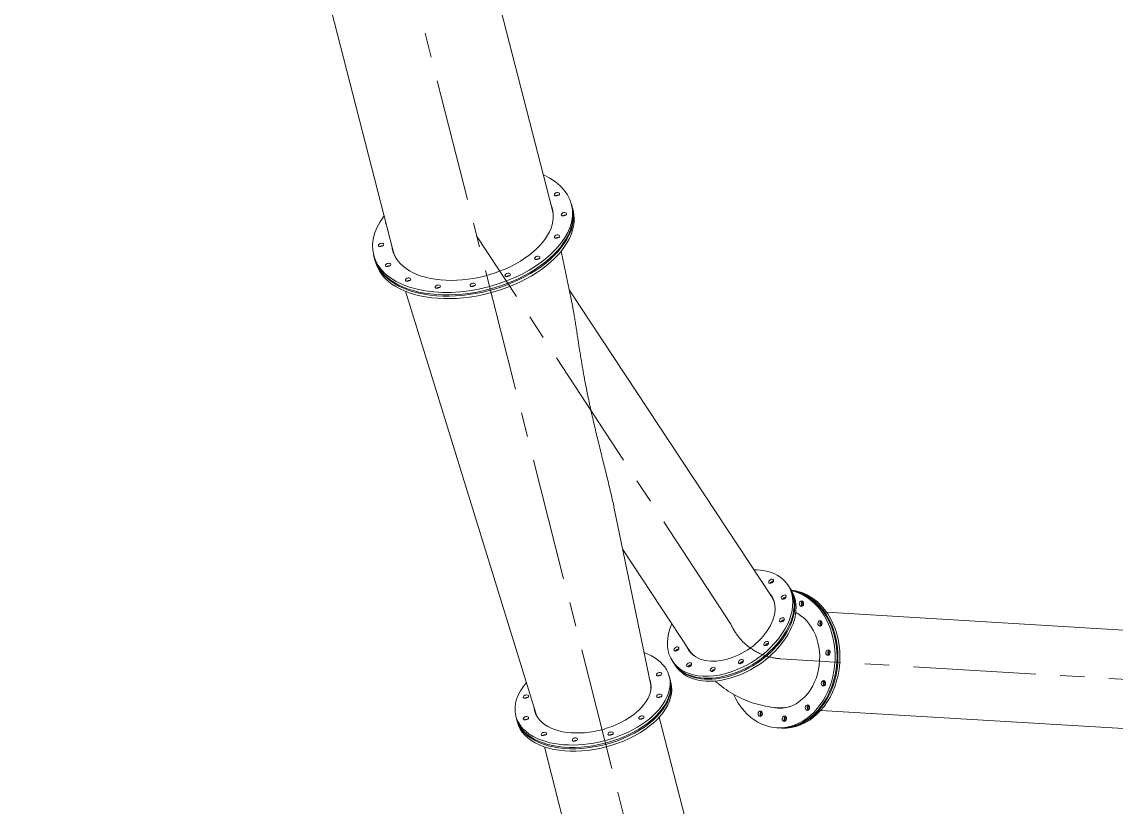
# Model space of a CAD drawing. Header units: inches. Extents: x -350577 to -266477, y -437959 to -377535.
# Drawn here: x -279401 to -276605, y -410367 to -408362 of the extents above; entities that cross this region are included whole.
import ezdxf

# ---------------------------------------------------------------- set-up
doc = ezdxf.new("R2010")
doc.units = ezdxf.units.IN
doc.header["$MEASUREMENT"] = 0
doc.linetypes.add('CENTER', pattern=[2, 1.25, -0.25, 0.25, -0.25])
doc.layers.add('CENTER       (itatec)', color=4, linetype='CENTER', lineweight=9)
doc.layers.add('ORGINAL (itatec)', color=3, linetype='Continuous', lineweight=9)

msp = doc.modelspace()

# ---------------------------------------------------------------- linework, layer by layer
at = {"layer": 'CENTER       (itatec)', "ltscale": 250}
msp.add_lwpolyline([(-277758.1, -411720.2), (-277770.3, -410753.3), (-279055.3, -405691.4)], dxfattribs=at)
msp.add_lwpolyline([(-275812.1, -410087.1), (-277461.5, -409988.2, -0.280454), (-277589.3, -409899.5), (-278238.7, -408908)], format="xyb", dxfattribs=at)
at = {"layer": 'ORGINAL (itatec)', "extrusion": (-5.55112e-17, 0.816497, 0.57735)}
for p, q in [((-278451.8, -408947.5), (-279400.6, -405259.9)), ((-278045, -408842.9), (-278764.1, -406048.2)), ((-277996.4, -408827), (-277994.8, -408833.3)), ((-277994, -408836.5), (-277992.4, -408842.8)), ((-278502, -408957.1), (-278500.3, -408963.4)), ((-278499.5, -408966.5), (-278497.9, -408972.8)), ((-277993.2, -409090.5), (-278022.9, -408947.2)), ((-278087.8, -410127.2), (-278420.8, -409049.6)), ((-277484.6, -409830.3), (-278002.5, -409045.7)), ((-277794.4, -410051.7), (-277887, -409604)), ((-277694.1, -409968.6), (-277865.3, -409709.2)), ((-277443.7, -409799.7), (-277440.3, -409804.8)), ((-277438.7, -409807.3), (-277435.3, -409812.4)), ((-276064.6, -409946.2), (-277344.4, -409869.5)), ((-277738.3, -409994.1), (-277735, -409999.2)), ((-277733.3, -410001.8), (-277729.9, -410006.9)), ((-277746.4, -410033.5), (-277744.8, -410039.8)), ((-277744, -410042.9), (-277742.3, -410049.2)), ((-277456.6, -410114.2), (-277459.1, -410114.1)), ((-278138.6, -410134.4), (-278137, -410140.7)), ((-278136.2, -410143.8), (-278134.6, -410150.2)), ((-277772.3, -410137.5), (-277622.8, -410718.7)), ((-276079.7, -410196.8), (-277359.5, -410120)), ((-277472.1, -410164.4), (-277467.1, -410164.7)), ((-277464.6, -410164.8), (-277459.7, -410165.1)), ((-278065.7, -410213), (-277916.2, -410794.2))]:
    msp.add_line(p, q, dxfattribs=at)
at = {"layer": 'ORGINAL (itatec)'}
for centre, major_axis, ratio, start_param, end_param in [((-278249.2, -408892), (-252.8, -65), 0.580916, -0.635799, 3.777391), ((-278032, -408808), (-6.78, -1.74), 0.580916, -2.213181, -0.928411), ((-278246.8, -408901.5), (-252.8, -65), 0.580916, -0.010737, 3.15233), ((-278247.6, -408898.3), (204.3, 52.6), 0.580916, 0.026566, 0.097397), ((-278245.1, -408907.8), (204.3, 52.6), 0.580916, 0.066455, 0.097781), ((-278014, -408859.1), (-6.78, -1.74), 0.580916, -2.213181, -0.928411), ((-278031.6, -408916.2), (-6.78, -1.74), 0.580916, -2.213181, -0.928411), ((-278481.1, -408937.6), (-6.78, -1.74), 0.580916, -2.213181, -0.928411), ((-278247.6, -408898.3), (-204.3, -52.6), 0.580916, -0.097397, -0.026566), ((-278245.1, -408907.8), (-204.3, -52.6), 0.580916, -0.097781, -0.066455), ((-278082.1, -408970.6), (-6.78, -1.74), 0.580916, -2.213181, -0.928411), ((-278463.2, -408988.7), (-6.78, -1.74), 0.580916, -2.213181, -0.928411), ((-278412.4, -409026.1), (-6.78, -1.74), 0.580916, -2.213181, -0.928411), ((-278157.8, -409014), (-6.78, -1.74), 0.580916, -2.213181, -0.928411), ((-278336.5, -409044), (-6.78, -1.74), 0.580916, -2.213181, -0.928411), ((-278247.1, -409039.8), (-6.78, -1.74), 0.580916, -2.213181, -0.928411), ((-277591, -409896.9), (-147.3, -97.2), 0.646075, -0.779809, 3.461173), ((-277591, -409896.9), (147.3, 97.2), 0.646075, 0.31958, 0.779809), ((-277586, -409904.6), (-147.3, -97.2), 0.646075, -0.013387, 3.15498), ((-277482.9, -409795.4), (-5.84, -3.86), 0.646075, -2.40051, -0.741082), ((-277461.5, -409988.2), (-10.6, -176.2), 0.784459, -0.985114, 2.76777), ((-277587.7, -409902), (105.6, 69.7), 0.646075, 0.037365, 0.125822), ((-277589.3, -409899.5), (104.7, 69.1), 0.646075, -0.19486, 0), ((-277582.6, -409909.6), (105.6, 69.7), 0.646075, 0.093528, 0.127755), ((-277584.3, -409907.1), (104.7, 69.1), 0.646075, 0.022196, 0.056511), ((-277454.1, -409988.6), (-10.6, -176.2), 0.784459, -0.008959, 2.76777), ((-277450.7, -409835.8), (-5.84, -3.86), 0.646075, -2.40051, -0.741082), ((-277454.1, -409988.6), (10.6, 176.2), 0.784459, -0.373822, -0.063914), ((-277461.5, -409988.2), (10.6, 176.2), 0.784459, -0.373822, -0.122947), ((-277403.9, -409848), (-0.42, -6.99), 0.784459, -2.672853, -0.46874), ((-277455.2, -409893.9), (-5.84, -3.86), 0.646075, -2.40051, -0.741082), ((-277459, -409988.3), (7.5, 125.3), 0.784459, -0.309815, -0.295288), ((-277356.5, -409898.3), (-0.42, -6.99), 0.784459, -2.672853, -0.46874), ((-277724.6, -409968.3), (-5.84, -3.86), 0.646075, -2.40051, -0.741082), ((-277587.7, -409902), (-105.6, -69.7), 0.646075, -0.125822, -0.037365), ((-277589.3, -409899.5), (-104.7, -69.1), 0.646075, 0, 0.19486), ((-277582.6, -409909.6), (-105.6, -69.7), 0.646075, -0.127755, -0.093528), ((-277584.3, -409907.1), (-104.7, -69.1), 0.646075, -0.056511, -0.022196), ((-277495.2, -409954.2), (-5.84, -3.86), 0.646075, -2.40051, -0.741082), ((-277335.9, -409972.7), (-0.42, -6.99), 0.784459, -2.672853, -0.46874), ((-277692.5, -410008.6), (-5.84, -3.86), 0.646075, -2.40051, -0.741082), ((-277560, -410000.5), (-5.84, -3.86), 0.646075, -2.40051, -0.741082), ((-277770.7, -410034), (-6.78, -1.74), 0.580916, -2.213181, -0.928411), ((-277632.2, -410020.4), (-5.84, -3.86), 0.646075, -2.40051, -0.741082), ((-277942.5, -410083.9), (147.7, 38), 0.580916, -2.50256, 0.07742), ((-277940.9, -410090.2), (147.7, 38), 0.580916, 0.03676, 0.095369), ((-277940.1, -410093.4), (147.7, 38), 0.580916, 0.055156, 0.103431), ((-277941.7, -410087.1), (146.7, 37.8), 0.580916, -0.161211, -0.027837), ((-277938.5, -410099.7), (147.7, 38), 0.580916, 0.09201, 0.118239), ((-277939.3, -410096.6), (146.7, 37.8), 0.580916, 0.029663, 0.055784), ((-277347.7, -410051.3), (-0.42, -6.99), 0.784459, -2.672853, -0.46874), ((-278111.2, -410091.2), (-6.78, -1.74), 0.580916, -2.213181, -0.928411), ((-277770.5, -410089.3), (-6.78, -1.74), 0.580916, -2.213181, -0.928411), ((-277942.5, -410083.9), (-147.7, -38), 0.580916, -0.07742, 0.639032), ((-277456.6, -409988.5), (-7.6, -126.3), 0.784459, -0.140734, -0.025001), ((-277449.1, -409988.9), (-7.6, -126.3), 0.784459, -0.126641, -0.062538), ((-277459, -409988.3), (-7.5, -125.3), 0.784459, 0, 0.309815), ((-277451.6, -409988.8), (-7.5, -125.3), 0.784459, -0.037818, 0.028967), ((-277388.6, -410113.2), (-0.42, -6.99), 0.784459, -2.672853, -0.46874), ((-278111.1, -410146.4), (-6.78, -1.74), 0.580916, -2.213181, -0.928411), ((-277940.9, -410090.2), (-147.7, -38), 0.580916, -0.095369, -0.03676), ((-277940.1, -410093.4), (-147.7, -38), 0.580916, -0.103431, -0.055156), ((-277941.7, -410087.1), (-146.7, -37.8), 0.580916, 0.027837, 0.161211), ((-277938.5, -410099.7), (-147.7, -38), 0.580916, -0.118239, -0.09201), ((-277939.3, -410096.6), (-146.7, -37.8), 0.580916, -0.055784, -0.029663), ((-277816, -410144.8), (-6.78, -1.74), 0.580916, -2.213181, -0.928411), ((-277509.2, -410128.9), (-0.42, -6.99), 0.784459, -2.672853, -0.46874), ((-277447.7, -410141.6), (-0.42, -6.99), 0.784459, -2.672853, -0.46874), ((-278065.3, -410186.6), (-6.78, -1.74), 0.580916, -2.213181, -0.928411), ((-277986.2, -410201), (-6.78, -1.74), 0.580916, -2.213181, -0.928411), ((-277894.9, -410185.7), (-6.78, -1.74), 0.580916, -2.213181, -0.928411)]:
    msp.add_ellipse(centre, major_axis=major_axis, ratio=ratio, start_param=start_param, end_param=end_param, dxfattribs=at)
at = {"layer": 'ORGINAL (itatec)', "extrusion": (1.22139e-16, -1.40531e-16, -1)}
for centre, major_axis, start_param, end_param in [((-278033.6, -408801.7), (-6.78, -1.74), -3.780625, 2.50256), ((-278015.7, -408852.8), (-6.78, -1.74), -3.780625, 2.50256), ((-278482.7, -408931.3), (-6.78, -1.74), -3.780625, 2.50256), ((-278246, -408904.6), (-203.4, -52.3), 0.008666, 0.040044), ((-278083.7, -408964.3), (-6.78, -1.74), -3.780625, 2.50256), ((-278464.8, -408982.4), (-6.78, -1.74), -3.780625, 2.50256), ((-278414, -409019.8), (-6.78, -1.74), -3.780625, 2.50256), ((-278248.7, -409033.4), (-6.78, -1.74), -3.780625, 2.50256)]:
    msp.add_ellipse(centre, major_axis=major_axis, ratio=0.580916, start_param=start_param, end_param=end_param, dxfattribs=at)
at = {"layer": 'ORGINAL (itatec)', "extrusion": (6.68072e-17, 7.45093e-17, -1)}
msp.add_ellipse((-278249.2, -408892), major_axis=(204.3, 52.6), ratio=0.580916, start_param=-0.097397, end_param=3.23899, dxfattribs=at)
at = {"layer": 'ORGINAL (itatec)', "extrusion": (1.46185e-17, -1.68197e-16, -1)}
msp.add_ellipse((-278247.6, -408898.3), major_axis=(252.8, 65), ratio=0.580916, start_param=0, end_param=3.141593, dxfattribs=at)
at = {"layer": 'ORGINAL (itatec)', "extrusion": (5.376e-17, 1.38328e-17, -1)}
msp.add_ellipse((-278245.1, -408907.8), major_axis=(252.8, 65), ratio=0.580916, start_param=0, end_param=3.141593, dxfattribs=at)
at = {"layer": 'ORGINAL (itatec)', "extrusion": (-2.84513e-17, 2.21957e-16, -1)}
msp.add_ellipse((-278246.8, -408901.5), major_axis=(204.3, 52.6), ratio=0.580916, start_param=-0.097397, end_param=-0.039854, dxfattribs=at)
at = {"layer": 'ORGINAL (itatec)', "extrusion": (-2.688e-17, -6.91641e-18, -1)}
msp.add_ellipse((-278248.4, -408895.2), major_axis=(203.4, 52.3), ratio=0.580916, start_param=0, end_param=0.166268, dxfattribs=at)
at = {"layer": 'ORGINAL (itatec)', "extrusion": (6.56288e-17, 2.46164e-16, -1)}
msp.add_ellipse((-278246, -408904.6), major_axis=(203.4, 52.3), ratio=0.580916, start_param=-0.040044, end_param=-0.008666, dxfattribs=at)
at = {"layer": 'ORGINAL (itatec)', "extrusion": (5.29744e-17, 1.28269e-16, -1)}
msp.add_ellipse((-278465.1, -408874.2), major_axis=(-6.78, -1.74), ratio=0.580916, start_param=-0.707065, end_param=0.707065, dxfattribs=at)
at = {"layer": 'ORGINAL (itatec)', "extrusion": (4.18913e-17, -2.18498e-16, -1)}
for centre in [(-278033.3, -408909.9), (-278159.4, -409007.7), (-278338.1, -409037.7)]:
    msp.add_ellipse(centre, major_axis=(-6.78, -1.74), ratio=0.580916, start_param=-3.780625, end_param=2.50256, dxfattribs=at)
at = {"layer": 'ORGINAL (itatec)', "extrusion": (-5.41528e-17, 4.33854e-17, -1)}
msp.add_ellipse((-278246.8, -408901.5), major_axis=(-204.3, -52.6), ratio=0.580916, start_param=0.039854, end_param=0.097397, dxfattribs=at)
at = {"layer": 'ORGINAL (itatec)', "extrusion": (1.30472e-17, 6.06764e-17, -1)}
for centre, major_axis, start_param, end_param in [((-278248.4, -408895.2), (-203.4, -52.3), -0.166268, 0), ((-277942.5, -410083.9), (196.1, 50.5), -0.69653, 2.50256)]:
    msp.add_ellipse(centre, major_axis=major_axis, ratio=0.580916, start_param=start_param, end_param=end_param, dxfattribs=at)
at = {"layer": 'ORGINAL (itatec)', "extrusion": (1.23238e-16, 1.48296e-17, -1)}
for centre in [(-277587.7, -409902), (-277582.6, -409909.6)]:
    msp.add_ellipse(centre, major_axis=(147.3, 97.2), ratio=0.646075, start_param=0, end_param=3.141593, dxfattribs=at)
at = {"layer": 'ORGINAL (itatec)', "extrusion": (4.63292e-17, 3.05794e-17, -1)}
msp.add_ellipse((-277486.2, -409790.3), major_axis=(-5.84, -3.86), ratio=0.646075, start_param=-3.461172605835154, end_param=2.822012701344433, dxfattribs=at)
at = {"layer": 'ORGINAL (itatec)', "extrusion": (-6.11587e-17, 9.26583e-17, -1)}
msp.add_ellipse((-277591, -409896.9), major_axis=(105.6, 69.7), ratio=0.646075, start_param=-0.125822, end_param=3.267415, dxfattribs=at)
at = {"layer": 'ORGINAL (itatec)', "extrusion": (9.26583e-17, 6.11587e-17, -1)}
for major_axis, start_param, end_param in [((105.6, 69.7), -0.125822, -0.056064), ((-105.6, -69.7), 0.056064, 0.125822)]:
    msp.add_ellipse((-277586, -409904.6), major_axis=major_axis, ratio=0.646075, start_param=start_param, end_param=end_param, dxfattribs=at)
at = {"layer": 'ORGINAL (itatec)', "extrusion": (1.03618e-16, 1.05006e-16, -1)}
for centre in [(-277456.6, -409988.5), (-277449.1, -409988.9)]:
    msp.add_ellipse(centre, major_axis=(10.6, 176.2), ratio=0.784459, start_param=0.373822, end_param=3.141593, dxfattribs=at)
at = {"layer": 'ORGINAL (itatec)', "extrusion": (1.38987e-16, 9.17381e-17, -1)}
for centre, start_param, end_param in [((-277454, -409830.7), -3.461172605835154, 2.822012701344433), ((-277458.6, -409888.8), -3.461172605835154, 2.822012701344433), ((-277498.6, -409949.1), -3.461172605835209, 2.822012701344377), ((-277728, -409963.2), -3.461172605835209, 2.822012701344377), ((-277695.8, -410003.5), -3.461172605835209, 2.822012701344377), ((-277563.4, -409995.4), -3.461172605835209, 2.822012701344377), ((-277635.6, -410015.3), -3.461172605835209, 2.822012701344377)]:
    msp.add_ellipse(centre, major_axis=(-5.84, -3.86), ratio=0.646075, start_param=start_param, end_param=end_param, dxfattribs=at)
at = {"layer": 'ORGINAL (itatec)', "extrusion": (1.70373e-17, 1.102e-16, -1)}
msp.add_ellipse((-277449.1, -409988.9), major_axis=(10.6, 176.2), ratio=0.784459, start_param=0.026464, end_param=0.373822, dxfattribs=at)
at = {"layer": 'ORGINAL (itatec)', "extrusion": (-6.27562e-17, 1.70597e-16, -1)}
msp.add_ellipse((-277456.6, -409988.5), major_axis=(10.6, 176.2), ratio=0.784459, start_param=0.083191, end_param=0.373822, dxfattribs=at)
at = {"layer": 'ORGINAL (itatec)', "extrusion": (1.41574e-16, 1.58341e-16, -1)}
msp.add_ellipse((-277408.9, -409847.7), major_axis=(-0.42, -6.99), ratio=0.784459, start_param=-2.76777, end_param=3.515415, dxfattribs=at)
at = {"layer": 'ORGINAL (itatec)', "extrusion": (-5.57541e-19, 2.22477e-16, -1)}
for centre in [(-277401.5, -409848.2), (-277506.7, -410129.1), (-277445.2, -410141.7)]:
    msp.add_ellipse(centre, major_axis=(0.42, 6.99), ratio=0.784459, start_param=-2.397039, end_param=-0.744554, dxfattribs=at)
at = {"layer": 'ORGINAL (itatec)', "extrusion": (7.92359e-17, 1.6208e-16, -1)}
for centre, major_axis, start_param, end_param in [((-277461.5, -409988.2), (7.6, 126.3), 0.373822, 3.303536), ((-277354.1, -409898.4), (0.42, 6.99), -2.397039, -0.744554), ((-277333.5, -409972.8), (0.42, 6.99), -2.397039, -0.744554), ((-277386.1, -410113.3), (0.42, 6.99), -2.397039, -0.744554)]:
    msp.add_ellipse(centre, major_axis=major_axis, ratio=0.784459, start_param=start_param, end_param=end_param, dxfattribs=at)
at = {"layer": 'ORGINAL (itatec)', "extrusion": (1.72743e-16, 1.56471e-16, -1)}
msp.add_ellipse((-277461.5, -409988.2), major_axis=(7.6, 126.3), ratio=0.784459, start_param=0.31913, end_param=0.373822, dxfattribs=at)
at = {"layer": 'ORGINAL (itatec)', "extrusion": (-2.82633e-17, 2.24139e-16, -1)}
for centre in [(-277361.5, -409898), (-277340.9, -409972.4), (-277352.6, -410051.1), (-277393.5, -410112.9), (-277514.1, -410128.6)]:
    msp.add_ellipse(centre, major_axis=(-0.42, -6.99), ratio=0.784459, start_param=-2.76777, end_param=3.515415, dxfattribs=at)
at = {"layer": 'ORGINAL (itatec)', "extrusion": (-5.49385e-17, 1.57822e-16, -1)}
for centre in [(-277772.4, -410027.7), (-278112.9, -410084.9), (-277772.2, -410082.9), (-278112.7, -410140.1), (-277817.6, -410138.5), (-278066.9, -410180.3), (-277987.8, -410194.7), (-277896.6, -410179.4)]:
    msp.add_ellipse(centre, major_axis=(-6.78, -1.74), ratio=0.580916, start_param=-3.780625, end_param=2.50256, dxfattribs=at)
at = {"layer": 'ORGINAL (itatec)', "extrusion": (-8.064e-17, -2.07492e-17, -1)}
msp.add_ellipse((-277942.5, -410083.9), major_axis=(-196.1, -50.5), ratio=0.580916, start_param=-0.639032, end_param=0.69653, dxfattribs=at)
at = {"layer": 'ORGINAL (itatec)', "extrusion": (5.17959e-17, 2.99924e-16, -1)}
msp.add_ellipse((-277940.9, -410090.2), major_axis=(196.1, 50.5), ratio=0.580916, start_param=0, end_param=2.50256, dxfattribs=at)
at = {"layer": 'ORGINAL (itatec)', "extrusion": (5.45457e-17, -1.00604e-16, -1)}
msp.add_ellipse((-277940.1, -410093.4), major_axis=(196.1, 50.5), ratio=0.580916, start_param=-0.013839, end_param=2.50256, dxfattribs=at)
at = {"layer": 'ORGINAL (itatec)', "extrusion": (5.41528e-17, -4.33854e-17, -1)}
msp.add_ellipse((-277938.5, -410099.7), major_axis=(196.1, 50.5), ratio=0.580916, start_param=0, end_param=2.50256, dxfattribs=at)
at = {"layer": 'ORGINAL (itatec)', "extrusion": (1.31324e-16, 1.03344e-16, -1)}
msp.add_ellipse((-277345.2, -410051.5), major_axis=(0.42, 6.99), ratio=0.784459, start_param=-2.397039, end_param=-0.744554, dxfattribs=at)
at = {"layer": 'ORGINAL (itatec)', "extrusion": (7.25883e-17, 5.12568e-17, -1)}
msp.add_ellipse((-277454.1, -409988.6), major_axis=(-7.6, -126.3), ratio=0.784459, start_param=0.037507, end_param=0.133838, dxfattribs=at)
at = {"layer": 'ORGINAL (itatec)', "extrusion": (1.35186e-16, -7.98544e-17, -1)}
msp.add_ellipse((-277940.9, -410090.2), major_axis=(-196.1, -50.5), ratio=0.580916, start_param=-0.639032, end_param=0, dxfattribs=at)
at = {"layer": 'ORGINAL (itatec)', "extrusion": (1.48233e-16, -1.9178e-17, -1)}
msp.add_ellipse((-277940.1, -410093.4), major_axis=(-196.1, -50.5), ratio=0.580916, start_param=-0.639032, end_param=0.013839, dxfattribs=at)
at = {"layer": 'ORGINAL (itatec)', "extrusion": (1.45037e-16, 1.58133e-16, -1)}
msp.add_ellipse((-277452.6, -410141.3), major_axis=(-0.42, -6.99), ratio=0.784459, start_param=-2.76777, end_param=3.515415, dxfattribs=at)
at = {"layer": 'ORGINAL (itatec)', "extrusion": (5.33672e-17, 7.10511e-17, -1)}
msp.add_ellipse((-277938.5, -410099.7), major_axis=(-196.1, -50.5), ratio=0.580916, start_param=-0.639032, end_param=0, dxfattribs=at)
at = {"layer": 'ORGINAL (itatec)'}
for points, knots in [([(-277887, -409604), (-277887.5, -409601.8), (-277888, -409599.6), (-277889.6, -409591.7), (-277890.9, -409586), (-277893.5, -409574.3), (-277894.9, -409568.4), (-277897.8, -409556.3), (-277899.3, -409550.1), (-277902.3, -409537.6), (-277903.8, -409531.3), (-277908.5, -409512.2), (-277911.8, -409499.1), (-277918.4, -409472.6), (-277921.7, -409459.1), (-277928.4, -409431.9), (-277931.7, -409418.2), (-277938.2, -409390.7), (-277941.4, -409376.9), (-277947.6, -409349.3), (-277950.6, -409335.5), (-277955.1, -409314.2), (-277956.7, -409306.3), (-277959.9, -409290.1), (-277961.5, -409281.8), (-277964.7, -409264.8), (-277966.2, -409256.2), (-277969.3, -409238.5), (-277970.8, -409229.6), (-277973.8, -409211.4), (-277975.2, -409202.3), (-277977.4, -409188.4), (-277978.1, -409183.7), (-277979.5, -409174.4), (-277980.2, -409169.7), (-277981.6, -409160.3), (-277982.3, -409155.6), (-277983.7, -409146.2), (-277984.4, -409141.5), (-277985.9, -409132), (-277986.6, -409127.3), (-277988.2, -409117.8), (-277989, -409113.1), (-277990.3, -409105.7), (-277990.8, -409102.9), (-277991.8, -409097.4), (-277992.4, -409094.6), (-277993.1, -409091.3), (-277993.2, -409090.9), (-277993.2, -409090.5)], [667.802194, 667.802194, 667.802194, 667.802194, 678.17841, 678.17841, 704.212704, 704.212704, 730.246998, 730.246998, 756.281292, 756.281292, 782.315586, 782.315586, 834.384173, 834.384173, 886.452761, 886.452761, 938.521349, 938.521349, 990.589936, 990.589936, 1042.658524, 1042.658524, 1071.5812, 1071.5812, 1100.503876, 1100.503876, 1129.426553, 1129.426553, 1158.349229, 1158.349229, 1187.271905, 1187.271905, 1201.733243, 1201.733243, 1216.194581, 1216.194581, 1230.655919, 1230.655919, 1245.117258, 1245.117258, 1259.578596, 1259.578596, 1274.039934, 1274.039934, 1282.19378, 1282.19378, 1290.347627, 1290.347627, 1291.573001, 1291.573001, 1291.573001, 1291.573001]), ([(-277993.2, -409090.5), (-277993.2, -409090.9), (-277993.1, -409091.3), (-277992.4, -409094.6), (-277991.8, -409097.4), (-277990.8, -409102.9), (-277990.3, -409105.7), (-277989, -409113.1), (-277988.2, -409117.8), (-277986.6, -409127.3), (-277985.9, -409132), (-277984.4, -409141.5), (-277983.7, -409146.2), (-277982.3, -409155.6), (-277981.6, -409160.3), (-277980.2, -409169.7), (-277979.5, -409174.4), (-277978.1, -409183.7), (-277977.4, -409188.4), (-277975.2, -409202.3), (-277973.8, -409211.4), (-277970.8, -409229.6), (-277969.3, -409238.5), (-277966.2, -409256.2), (-277964.7, -409264.8), (-277961.5, -409281.8), (-277959.9, -409290.1), (-277956.7, -409306.3), (-277955.1, -409314.2), (-277950.6, -409335.5), (-277947.6, -409349.3), (-277941.4, -409376.9), (-277938.2, -409390.7), (-277931.7, -409418.2), (-277928.4, -409431.9), (-277921.7, -409459.1), (-277918.4, -409472.6), (-277911.8, -409499.1), (-277908.5, -409512.2), (-277903.8, -409531.3), (-277902.3, -409537.6), (-277899.3, -409550.1), (-277897.8, -409556.3), (-277894.9, -409568.4), (-277893.5, -409574.3), (-277890.9, -409586), (-277889.6, -409591.7), (-277888, -409599.6), (-277887.5, -409601.8), (-277887, -409604)], [440.453474, 440.453474, 440.453474, 440.453474, 441.678847, 441.678847, 449.832694, 449.832694, 457.986541, 457.986541, 472.447879, 472.447879, 486.909217, 486.909217, 501.370555, 501.370555, 515.831893, 515.831893, 530.293231, 530.293231, 544.754569, 544.754569, 573.677246, 573.677246, 602.599922, 602.599922, 631.522598, 631.522598, 660.445274, 660.445274, 689.36795, 689.36795, 741.436538, 741.436538, 793.505126, 793.505126, 845.573713, 845.573713, 897.642301, 897.642301, 949.710889, 949.710889, 975.745183, 975.745183, 1001.779476, 1001.779476, 1027.81377, 1027.81377, 1053.848064, 1053.848064, 1064.22428, 1064.22428, 1064.22428, 1064.22428]), ([(-277466.5, -410113.6), (-277485, -410112.5), (-277503.3, -410109.4), (-277538.9, -410099.5), (-277556, -410092.7), (-277588.4, -410075.9), (-277603.6, -410066), (-277621.7, -410051.7), (-277625.6, -410048.4), (-277629.5, -410045.1)], [2.0552754, 2.0552754, 2.0552754, 2.0552754, 2.1870214, 2.1870214, 2.3187673, 2.3187673, 2.4505133, 2.4505133, 2.4879588, 2.4879588, 2.4879588, 2.4879588])]:
    msp.add_open_spline(points, degree=3, knots=knots, dxfattribs=at)

doc.saveas('drawing.dxf')
